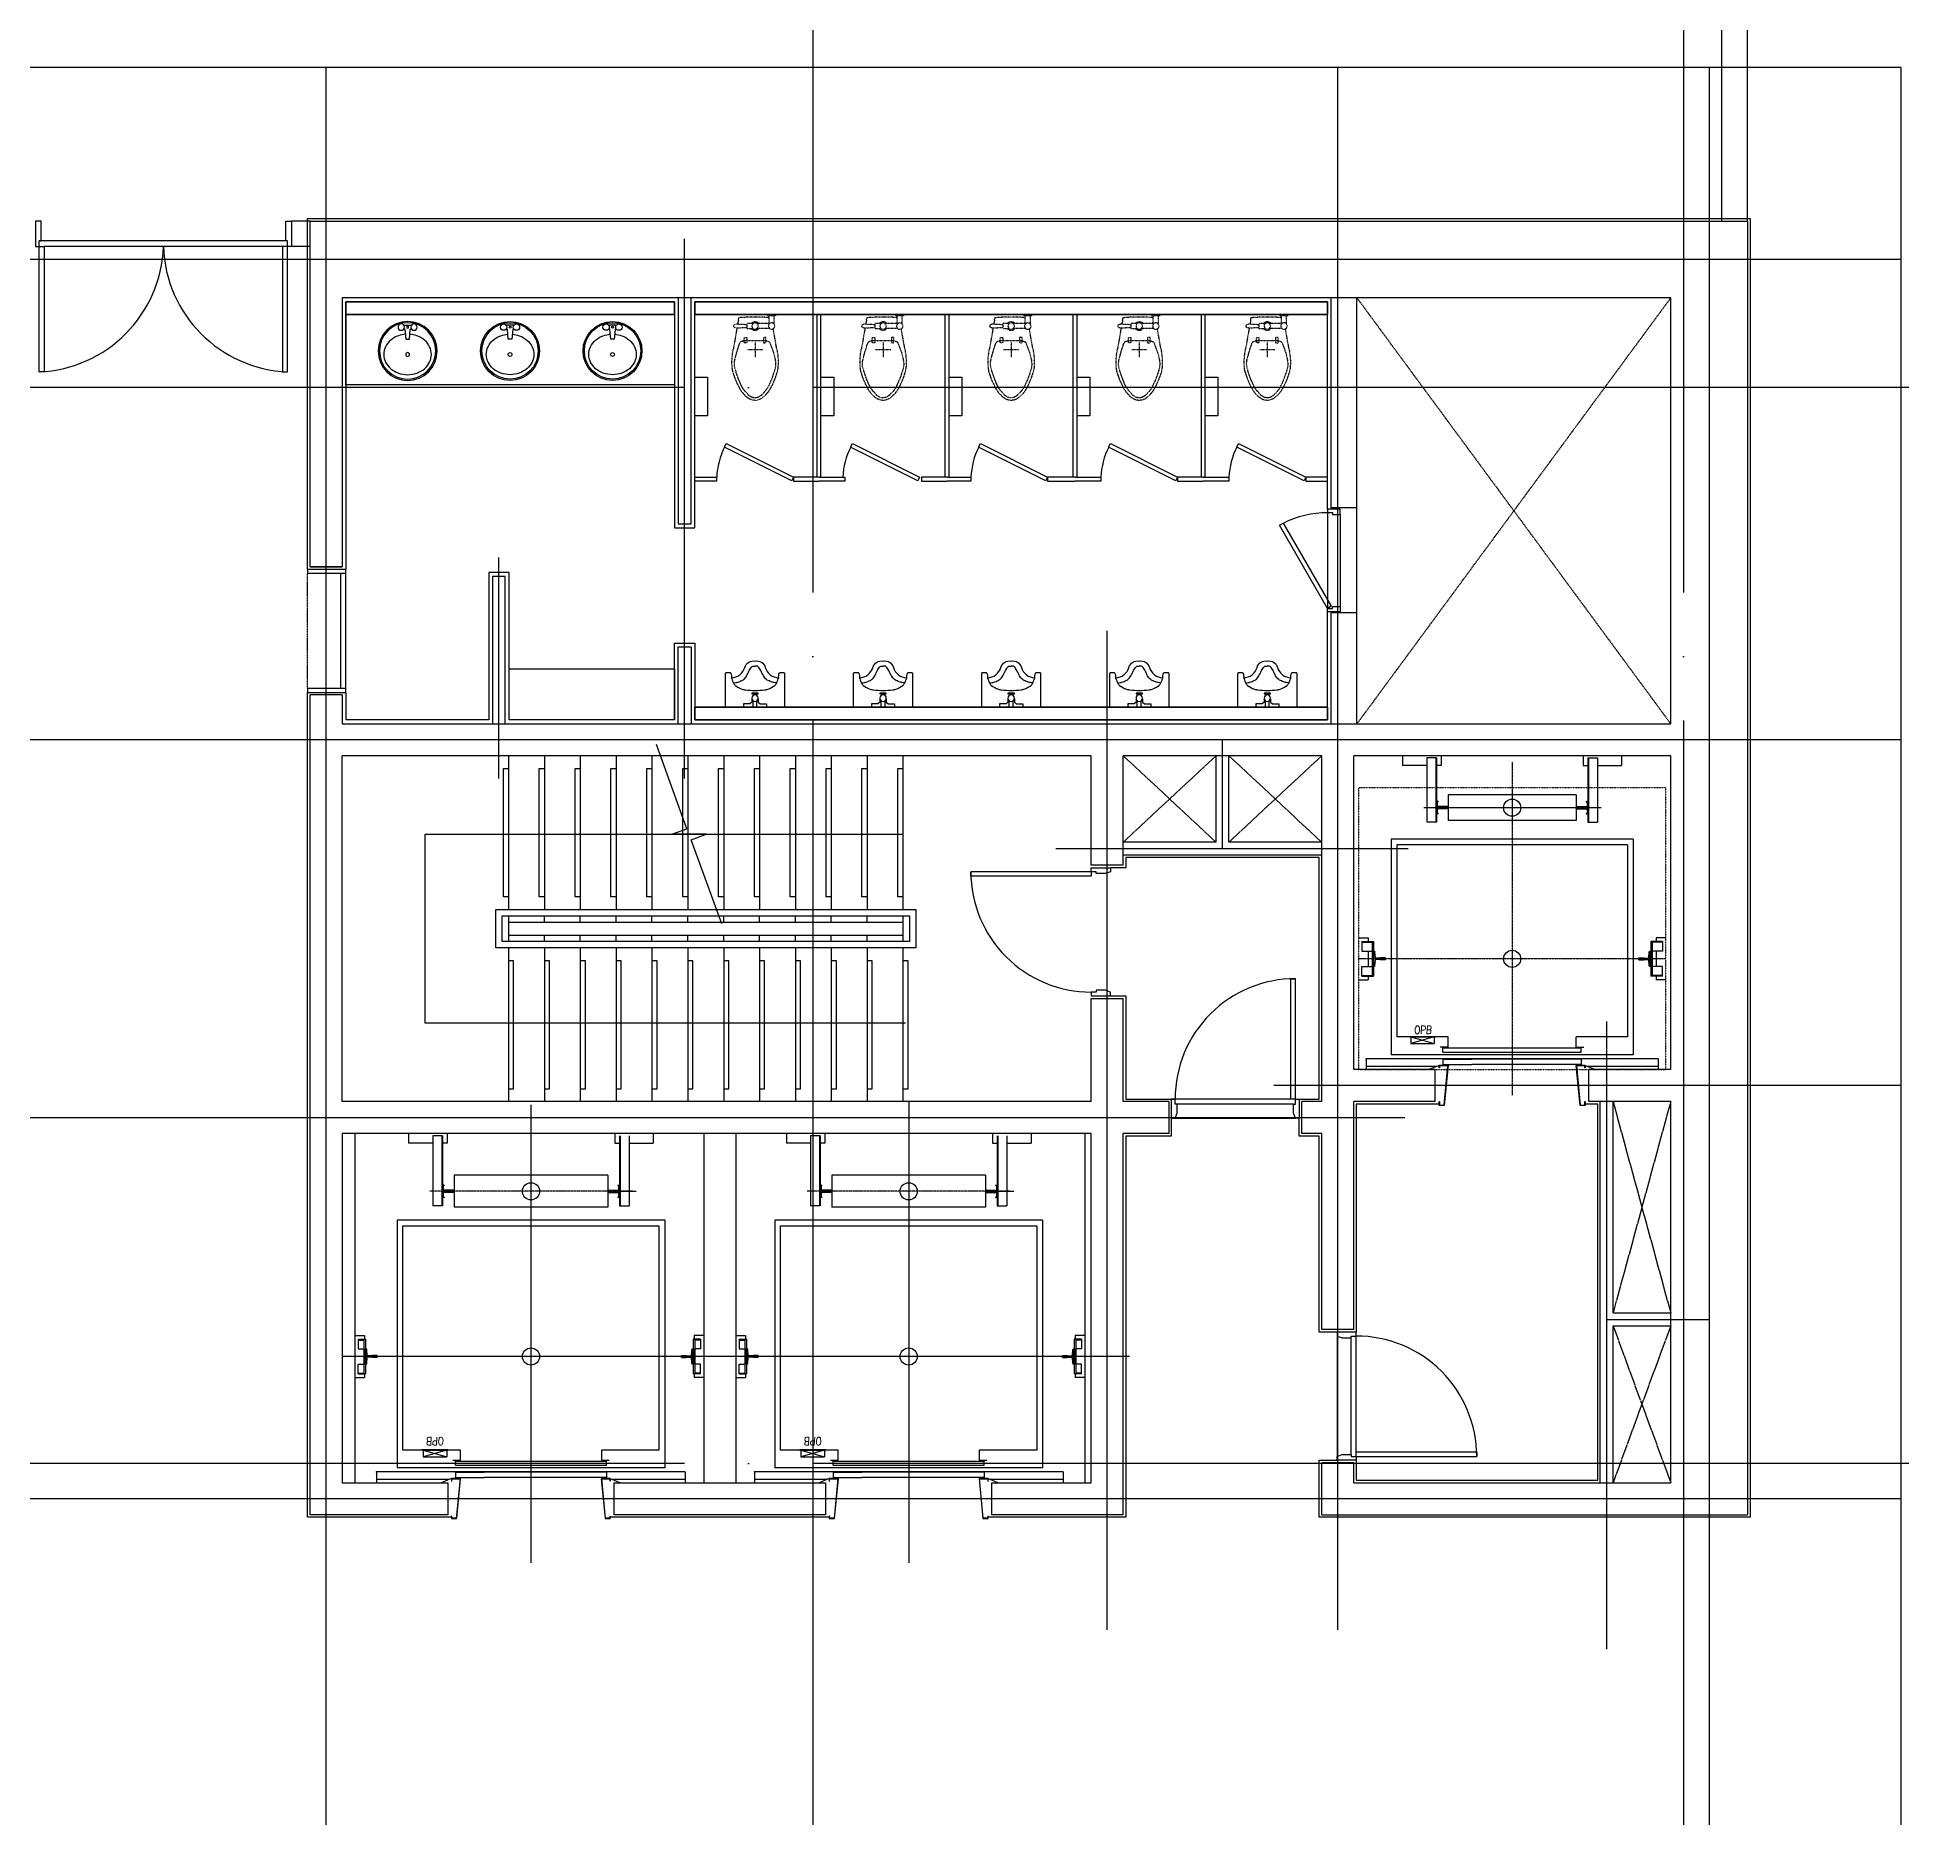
# Model space of a CAD drawing. Header units: millimetres. Extents: x 0 to 252000, y 0 to 178200.
# Drawn here: x 188130 to 202689, y 87837 to 101738 of the extents above; entities that cross this region are included whole.
import ezdxf
from ezdxf.enums import TextEntityAlignment as Align

# ---------------------------------------------------------------- set-up
doc = ezdxf.new("R2010")
doc.units = ezdxf.units.MM
for name, pattern in [('CEN', [62, 60, -1, 0, -1]), ('CENTER', [2, 1.25, -0.25, 0.25, -0.25]), ('HIDD', [0.5, 0.25, -0.25]), ('HIDDEN', [2, 1, -1]), ('HIDDENX2', [19.05, 12.7, -6.35])]:
    doc.linetypes.add(name, pattern=pattern)
doc.layers.get('Defpoints').update_dxf_attribs({"color": 181})
for name, color, linetype in [('01 CEN', 1, 'CEN'), ('02 WAL1', 2, 'Continuous'), ('04 STR', 4, 'Continuous'), ('06 DOOR', 6, 'Continuous'), ('06 FIN', 6, 'Continuous'), ('08 FURN', 8, 'HIDDEN'), ('08 TOIL', 8, 'Continuous'), ('1', 1, 'Continuous'), ('5FIN', 5, 'Continuous'), ('6FIN', 6, 'Continuous'), ('COL', 2, 'Continuous'), ('SYM', 7, 'Continuous'), ('TOIL', 4, 'Continuous'), ('WAL', 3, 'Continuous'), ('Wall-P', 4, 'Continuous'), ('WID', 4, 'Continuous'), ('WID-F', 4, 'Continuous'), ('지하1층$0$논슬립', 5, 'Continuous')]:
    doc.layers.add(name, color=color, linetype=linetype)
doc.styles.add('ROMANS', font='ROMANS.shx', dxfattribs={"width": 0.8, "oblique": 5, "bigfont": 'HBRDS.shx'})

# ---------------------------------------------------------------- blocks, each defined once
blk = doc.blocks.new('T-7K')
at = {"layer": '1'}
for p, q in [((0, -0.075), (0, 0.075)), ((0.405, 0.475), (4.09, 0.475)), ((0.41, 0.315), (4.09, 0.315)), ((3.9, 2.4), (4.09, 2.4)), ((3.9, 2.4), (3.9, 2.24)), ((3.9, 2.24), (4.09, 2.24)), ((4.24, 2.09), (4.24, 0.625)), ((4.4, 2.09), (4.4, 0.625)), ((0.405, -0.475), (4.09, -0.475)), ((0.41, -0.315), (4.09, -0.315)), ((3.9, -2.24), (4.09, -2.24)), ((3.9, -2.24), (3.9, -2.4)), ((3.9, -2.4), (4.09, -2.4)), ((4.24, -0.625), (4.24, -2.09)), ((4.4, -0.625), (4.4, -2.09))]:
    blk.add_line(p, q, dxfattribs=at)
for centre, radius, start, end in [((0.405, 0.07), 0.405, 90, 180), ((0.483, 0), 0.323, 103.125397, 256.874603), ((4.09, 2.09), 0.31, 0, 90), ((4.09, 2.09), 0.15, 0, 90), ((4.09, 0.625), 0.15, 270, 0), ((4.09, 0.625), 0.31, 270, 0), ((0.405, -0.07), 0.405, 180, 270), ((4.09, -0.625), 0.31, 0, 90), ((4.09, -0.625), 0.15, 0, 90), ((4.09, -2.09), 0.15, 270, 0), ((4.09, -2.09), 0.31, 270, 0)]:
    blk.add_arc(centre, radius, start, end, dxfattribs=at)
blk = doc.blocks.new('A$C1DB206F9')
at = {"layer": '08 FURN'}
for p, q in [((-75, 150), (-10, 150)), ((0, 165), (-10, 160)), ((-10, 160), (-10, 100)), ((-275, 60), (-275, -60)), ((-220, 65), (-220, 85)), ((-220, 85), (-180, 85)), ((-180, 65), (-220, 65)), ((-206, 89), (-206, -92)), ((-180, 85), (-180, 65)), ((-110, 115), (-110, 15)), ((-75, 110), (-10, 110)), ((-70, 115), (-70, 15)), ((-20, 75), (-20, 0)), ((-20, 0), (-20, -75)), ((-10, 100), (0, 95)), ((-215, 0), (-335, 0)), ((-180, -65), (-220, -65)), ((-220, -65), (-220, -85)), ((-220, -85), (-180, -85)), ((-180, -85), (-180, -65)), ((-110, -65), (-110, -15)), ((-70, -65), (-110, -65)), ((-45, -130), (-76, -136)), ((-70, -15), (-70, -65))]:
    blk.add_line(p, q, dxfattribs=at)
for points in [[(-670, 0, -0.041311), (-669, 14, -0.037226), (-665, 30, -0.068612), (-655, 50, -0.04843), (-635, 75, -0.036447), (-605, 101, -0.040875), (-575, 120, -0.015468), (-526, 144, -0.019426), (-485, 160, -0.004694), (-467, 166, -0.006976), (-455, 170, -0.035314), (-426, 177, -0.029565), (-390, 180, -0.0294), (-338, 179, -0.022182), (-270, 170), (-112, 142)], [(-104, -141), (-270, -170, -0.022182), (-338, -179, -0.0294), (-390, -180, -0.029565), (-426, -177, -0.035314), (-455, -170, -0.006976), (-467, -166, -0.004694), (-485, -160, -0.019426), (-526, -144, -0.015468), (-575, -120, -0.040875), (-605, -101, -0.036447), (-635, -75, -0.04843), (-655, -50, -0.068612), (-665, -30, -0.037226), (-669, -14, -0.041311), (-670, 0, -0.041311)], [(-80, -65), (-75, -150, -1.060552), (-105, -150), (-100, -65)]]:
    blk.add_lwpolyline(points, format="xyb", dxfattribs=at)
for centre in [(-90, 130), (-90, 0)]:
    blk.add_circle(centre, 25, dxfattribs=at)
for centre, radius, start, end in [((-233, -520), 702, 105.9454, 109.683), ((-369, -45), 208, 99.2401, 105.9454), ((-390, 80), 80.8, 85.6013, 99.2401), ((-408, -160), 322, 78.3435, 85.6013), ((-461, -417), 584, 74.0546, 78.3435), ((-565, 1), 84.7, 170.5377, 180.8221), ((-560, 2), 90.5, 180.8221, 194.0362), ((-614, 10), 35.4, 156.0554, 170.5377), ((-577, -7), 75.8, 143.1301, 156.0554), ((-495, -68), 178, 134.2742, 143.1301), ((-308, -261), 447, 130.6013, 134.2742), ((-514, -20), 129, 124.0312, 130.6013), ((-414, -167), 308, 118.6105, 124.0312), ((-397, -200), 344, 113.4742, 118.6105), ((-307, -407), 570, 111.0375, 113.4742), ((163, -1628), 1879, 109.683, 111.0375), ((-2934, -6966), 7583, 69.0739, 69.6818), ((-236, 89), 30, 0, 69.0739), ((-90, 0), 35, 124.8499, 235.1501), ((-90, 0), 35, 304.8499, 55.1501), ((-483, 75), 463, 0, 4.3383), ((-610, -11), 38.8, 194.0362, 212.575), ((-535, 37), 127, 212.575, 219.8056), ((-493, 72), 183, 219.8056, 225.9418), ((-297, 274), 463, 225.9418, 229.3987), ((-497, 41), 156, 229.3987, 235.1773), ((-445, 115), 247, 235.1773, 241.3895), ((-387, 221), 368, 241.3895, 246.5258), ((-307, 407), 570, 246.5258, 248.9625), ((163, 1628), 1879, 248.9625, 250.317), ((-233, 520), 702, 250.317, 254.0546), ((-1061, 2427), 2681, 286.2533, 288.143), ((-236, -92), 30, 288.143, 0), ((-90, 117), 251, 280.3597, 284.0362), ((-34, -107), 20, 284.0362, 297.0737), ((-27, -121), 5.01, 297.0737, 354.2894), ((-483, -75), 463, 354.2894, 0), ((-369, 45), 208, 254.0546, 260.7599), ((-387, -65), 96.1, 260.7599, 274.3987), ((-397, 67), 229, 274.3987, 283.5834), ((-534, 635), 813, 283.5834, 285.9454)]:
    blk.add_arc(centre, radius, start, end, dxfattribs=at)
blk = doc.blocks.new('urinal')
at = {"layer": 'TOIL', "color": 8}
for p, q in [((-40, 25), (-90, 25)), ((-90, 25), (-90, 0)), ((-25, 40), (-40, 25)), ((-25, 105), (-25, 110)), ((-25, 110), (25, 110)), ((25, 105), (-25, 105)), ((-25, 65), (-25, 40)), ((-15, 0), (-15, 50)), ((-10, 95), (-10, 105)), ((10, 95), (10, 105)), ((15, 0), (15, 50)), ((25, 110), (25, 105)), ((25, 65), (25, 40)), ((25, 40), (40, 25)), ((40, 25), (90, 25)), ((90, 25), (90, 0))]:
    blk.add_line(p, q, dxfattribs=at)
blk.add_lwpolyline([(0, 0), (110, 0), (230, 0), (230, 135), (230, 265, 0.198912), (225, 270), (215, 270), (195, 270, 0.198912), (190, 265, 0.157252), (185, 230, -0.337547), (80, 310, 0.389909), (0, 360, 0.389909), (-80, 310, -0.337547), (-185, 230, 0.157252), (-190, 265, 0.198912), (-195, 270), (-215, 270), (-225, 270, 0.198912), (-230, 265), (-230, 135), (-230, 0), (-110, 0)], format="xyb", close=True, dxfattribs=at)
for points in [[(-170, 190, 0.028843), (-149, 192, 0.042834), (-135, 195, 0.02628), (-102, 208, 0.069019), (-90, 215, 0.04558), (-76, 229, 0.043799), (-65, 245, 0.025173), (-56, 263, -0.020072), (-45, 285, -0.022189), (-35, 302, -0.027483), (-25, 315, -0.170498), (-18, 319, -0.080612), (0, 320)], [(170, 190, -0.028843), (149, 192, -0.042834), (135, 195, -0.02628), (102, 208, -0.069019), (90, 215, -0.04558), (76, 229, -0.043799), (65, 245, -0.025173), (56, 263, 0.020072), (45, 285, 0.022189), (35, 302, 0.027483), (25, 315, 0.170498), (18, 319, 0.080612), (0, 320)], [(185, 230, -0.019564), (170, 190, -0.037775), (155, 170, -0.078156), (100, 140, -0.008472), (75, 135, -0.029725), (0, 130, -0.029725), (-75, 135, -0.008472), (-100, 140, -0.078156), (-155, 170, -0.037775), (-170, 190, -0.019564), (-185, 230, 0.157252)]]:
    blk.add_lwpolyline(points, format="xyb", dxfattribs=at)
blk.add_circle((0, 70), 25, dxfattribs=at)
blk = doc.blocks.new('17인105m-0115')
at = {"layer": '1', "color": 9}
for p, q in [((345, 2450), (345, 2375)), ((534, 2375), (345, 2375)), ((534, 2434), (534, 1932)), ((609, 2434), (534, 2434)), ((604, 2434), (604, 1932)), ((609, 2434), (609, 1932)), ((645, 2375), (609, 2375)), ((645, 2450), (645, 2375)), ((1755, 2450), (1755, 2375)), ((1755, 2375), (1791, 2375)), ((1791, 2434), (1791, 1932)), ((1791, 2434), (1866, 2434)), ((1796, 2434), (1796, 1932)), ((1866, 2434), (1866, 1932)), ((1866, 2375), (2055, 2375)), ((2055, 2450), (2055, 2375)), ((1896, 2045), (510, 2045)), ((1700, 2145), (700, 2145)), ((700, 2145), (700, 1945)), ((1200, 2162), (1200, 1928)), ((1700, 2145), (1700, 1945)), ((609, 1932), (534, 1932)), ((1700, 1945), (700, 1945)), ((1791, 1932), (1866, 1932)), ((255, 1800), (255, 115)), ((2145, 1800), (255, 1800)), ((300, 1755), (300, 255)), ((2100, 1755), (300, 1755)), ((2100, 1755), (2100, 255)), ((2145, 1800), (2145, 115)), ((0, 1030), (75, 1030)), ((75, 1030), (75, 1000)), ((2400, 1030), (2325, 1030)), ((2325, 1030), (2325, 1000)), ((25, 1000), (25, 925)), ((25, 1000), (118, 1000)), ((25, 994), (106, 994)), ((25, 925), (106, 925)), ((75, 925), (75, 805)), ((106, 1000), (106, 730)), ((118, 1000), (118, 730)), ((121, 808), (121, 922)), ((127, 922), (121, 922)), ((132, 873), (129, 920)), ((2268, 873), (2271, 920)), ((2273, 922), (2279, 922)), ((2279, 808), (2279, 922)), ((2282, 1000), (2282, 730)), ((2375, 1000), (2282, 1000)), ((2294, 1000), (2294, 730)), ((2375, 994), (2294, 994)), ((2375, 925), (2294, 925)), ((2325, 925), (2325, 805)), ((2375, 1000), (2375, 925)), ((25, 730), (25, 805)), ((25, 805), (106, 805)), ((25, 736), (106, 736)), ((25, 730), (118, 730)), ((75, 730), (75, 700)), ((127, 808), (121, 808)), ((129, 810), (132, 857)), ((132, 873), (135, 870)), ((132, 857), (135, 860)), ((169, 870), (135, 870)), ((169, 860), (135, 860)), ((172, 873), (169, 870)), ((172, 857), (169, 860)), ((209, 873), (172, 873)), ((209, 857), (172, 857)), ((210, 872), (209, 873)), ((210, 858), (209, 857)), ((210, 858), (210, 872)), ((2190, 872), (2191, 873)), ((2190, 858), (2190, 872)), ((2190, 858), (2191, 857)), ((2191, 873), (2228, 873)), ((2191, 857), (2228, 857)), ((2228, 873), (2231, 870)), ((2228, 857), (2231, 860)), ((2231, 870), (2265, 870)), ((2231, 860), (2265, 860)), ((2268, 873), (2265, 870)), ((2268, 857), (2265, 860)), ((2271, 810), (2268, 857)), ((2273, 808), (2279, 808)), ((2375, 730), (2282, 730)), ((2375, 805), (2294, 805)), ((2375, 736), (2294, 736)), ((2325, 730), (2325, 700)), ((2375, 730), (2375, 805)), ((0, 700), (75, 700)), ((2400, 700), (2325, 700)), ((700, 255), (300, 255)), ((400, 259), (400, 255)), ((400, 259), (600, 259)), ((400, 255), (600, 255)), ((408, 255), (408, 203)), ((592, 255), (408, 203)), ((408, 255), (592, 203)), ((408, 203), (592, 203)), ((592, 255), (592, 203)), ((600, 259), (600, 255)), ((700, 175), (639, 175)), ((660, 169), (1200, 169)), ((660, 137), (660, 169)), ((700, 175), (700, 255)), ((1200, 169), (1740, 169)), ((1200, 169), (1200, 137)), ((1200, 169), (1200, 137)), ((2100, 255), (1700, 255)), ((1700, 175), (1700, 255)), ((1700, 175), (1761, 175)), ((1740, 137), (1740, 169)), ((2340, 85), (60, 85)), ((60, 85), (60, 0)), ((611, 25), (60, 25)), ((2145, 115), (255, 115)), ((630, 33), (550, 0)), ((660, 137), (1200, 137)), ((1200, 137), (1740, 137)), ((1770, 33), (1850, 0)), ((2340, 25), (1789, 25)), ((2340, 85), (2340, 0))]:
    blk.add_line(p, q, dxfattribs=at)
at = {"layer": '1', "color": 1, "linetype": 'CENTER'}
for p, q in [((1200, 2400), (1200, -200)), ((2400, 865), (0, 865))]:
    blk.add_line(p, q, dxfattribs=at)
at = {"layer": '1', "color": 4}
for p, q in [((660, 81), (884, 81)), ((660, 81), (660, 41)), ((660, 41), (884, 41)), ((1200, 81), (884, 81)), ((1200, 41), (884, 41)), ((1740, 81), (1200, 81)), ((1200, 81), (1200, 41)), ((1200, 81), (1200, 41)), ((1740, 41), (1200, 41)), ((1740, 81), (1740, 41))]:
    blk.add_line(p, q, dxfattribs=at)
at = {"layer": '1', "color": 6, "linetype": 'Continuous'}
for points in [[(632, 31), (632, 13), (630, 13), (630, 33), (700, 33), (670, -280), (630, -280), (630, -250), (632, -250), (632, -278), (668, -278), (698, 31)], [(1770, 33), (1770, 13), (1768, 13), (1768, 31), (1702, 31), (1732, -278), (1768, -278), (1768, -250), (1770, -250), (1770, -280), (1730, -280), (1700, 33)]]:
    blk.add_lwpolyline(points, close=True, dxfattribs=at)
at = {"layer": '1', "color": 9}
blk.add_circle((1200, 2045), 67, dxfattribs=at)
at = {"layer": '1', "color": 1}
blk.add_circle((1200, 865), 67, dxfattribs=at)
at = {"layer": '1', "color": 9}
for centre, start, end in [((127, 920), 3.4093, 90), ((2273, 920), 90, 176.5907), ((127, 810), 270, 356.5907), ((2273, 810), 183.4093, 270)]:
    blk.add_arc(centre, 2.5, start, end, dxfattribs=at)
at = {"layer": '1', "color": 9, "linetype": 'ByBlock'}
blk.add_point((60, 85), dxfattribs=at)
at = {"layer": 'Defpoints', "linetype": 'HIDD'}
blk.add_lwpolyline([(0, 0), (2400, 0), (2400, 2200), (0, 2200)], close=True, dxfattribs=at)
at = {"layer": '1', "color": 9, "yscale": 20, "zscale": 20}
for p, xscale in [((700, 2045), -20), ((1700, 2045), 20)]:
    blk.add_blockref('T-7K', p, dxfattribs=dict(at, xscale=xscale))
at = {"layer": '1', "color": 9, "style": 'ROMANS', "oblique": 3, "width": 0.8}
blk.add_text('OPB', height=62.5, dxfattribs=at).set_placement((503, 310), align=Align.MIDDLE)
blk = doc.blocks.new('A$C774F2762')
at = {"layer": 'WID', "color": 6}
for p, q in [((0, 760), (0, 800)), ((0, 800), (100, 800)), ((60, 760), (0, 760)), ((0, 760), (0, 760)), ((100, 775), (60, 775)), ((60, 775), (60, 760)), ((100, 800), (100, 775)), ((60, 40), (0, 40)), ((0, 40), (0, 40)), ((0, 40), (0, 0)), ((60, 25), (60, 40)), ((100, 25), (60, 25)), ((100, 0), (100, 25)), ((0, 0), (100, 0))]:
    blk.add_line(p, q, dxfattribs=at)
at = {"layer": 'WID', "color": 8}
for p, q in [((0, 760), (0, 40)), ((100, 775), (100, 25))]:
    blk.add_line(p, q, dxfattribs=at)
at = {"layer": 'WID', "color": 4}
blk.add_line((100, 25), (475, 675), dxfattribs=at)
blk.add_lwpolyline([(475, 675), (445, 692), (70, 42), (100, 25)], dxfattribs=at)
blk.add_arc((98, 11), 764, 63.0565, 89.8717, dxfattribs=at)
blk = doc.blocks.new('d-1.0')
at = {"layer": 'WID'}
blk.add_lwpolyline([(0, 30), (-940, 30, -0.414214), (0, 970, -0.414214)], format="xyb", dxfattribs=at)
for points in [[(150, 1000), (150, 970), (110, 955), (110, 955), (40, 955), (40, 970), (0, 970), (0, 1000)], [(150, 0), (150, 30), (110, 45), (110, 45), (40, 45), (40, 30), (0, 30), (0, 0)]]:
    blk.add_lwpolyline(points, close=True, dxfattribs=at)
blk.add_lwpolyline([(0, 30), (0, 65), (-940, 65), (-940, 30)], dxfattribs=at)
blk = doc.blocks.new('d-1.0a')
at = {"layer": 'WID', "color": 8}
for p, q in [((0, 65), (0, 970)), ((40, 45), (40, 955)), ((150, 970), (150, 30))]:
    blk.add_line(p, q, dxfattribs=at)
at = {"layer": 'WID'}
blk.add_lwpolyline([(0, 30), (-940, 30, -0.414214), (0, 970, -0.414214)], format="xyb", dxfattribs=at)
for points in [[(150, 1000), (150, 970), (110, 955), (110, 955), (40, 955), (40, 970), (0, 970), (0, 1000)], [(150, 0), (150, 30), (110, 45), (110, 45), (40, 45), (40, 30), (0, 30), (0, 0)]]:
    blk.add_lwpolyline(points, close=True, dxfattribs=at)
blk.add_lwpolyline([(0, 30), (0, 65), (-940, 65), (-940, 30)], dxfattribs=at)
blk = doc.blocks.new('A$C39780DE5')
at = {"layer": '08 TOIL'}
for p, q in [((134, 29), (134, -29)), ((162, 29), (162, 26)), ((167, 21), (243, 14)), ((243, 14), (243, -14)), ((162, -26), (162, -29)), ((243, -14), (167, -21))]:
    blk.add_line(p, q, dxfattribs=at)
blk.add_lwpolyline([(204, 18, -0.064435), (216, 72, -0.091719), (250, 132, -0.103599), (302, 172, -0.113912), (362, 186, -0.113912), (421, 172, -0.103599), (473, 132, -0.091719), (507, 72, -0.084785), (520, 0, -0.084785), (507, -72, -0.091719), (473, -132, -0.103599), (421, -172, -0.113912), (362, -186, -0.113912), (302, -172, -0.103599), (250, -132, -0.091719), (216, -72, -0.064435), (204, -18, -0.084785)], format="xyb", dxfattribs=at)
for centre, radius in [((334, 0), 230), ((334, 0), 220), ((148, 50), 25), ((148, 0), 8), ((362, 0), 15), ((148, -50), 25)]:
    blk.add_circle(centre, radius, dxfattribs=at)
for centre, start, end in [((167, 26), 180, 264.6091), ((167, -26), 95.3909, 180)]:
    blk.add_arc(centre, 5, start, end, dxfattribs=at)
blk = doc.blocks.new('A$C0BBA45C5')
at = {"layer": '01 CEN'}
for p, q in [((14900, 0), (14900, 21000)), ((22800, 8800), (22800, 21000)), ((25700, 21000), (25700, 0)), ((17700, 15447), (17700, 19661)), ((27200, 19500), (0, 19500)), ((16250, 15447), (16250, 17172)), ((21000, 8800), (21000, 16600)), ((27200, 15750), (0, 15750)), ((21900, 14900), (21900, 15750)), ((20600, 14900), (23350, 14900)), ((24900, 13550), (24900, 8650)), ((27200, 13050), (22300, 13050)), ((3995, 12800), (23325, 12800)), ((24900, 11225), (25700, 11225)), ((27200, 9825), (0, 9825))]:
    blk.add_line(p, q, dxfattribs=at)
at = {"layer": '01 CEN', "linetype": 'HIDD', "ltscale": 2}
for p, q in [((22950, 19200), (25400, 15875)), ((25400, 19200), (22950, 15875))]:
    blk.add_line(p, q, dxfattribs=at)
at = {"layer": '01 CEN', "ltscale": 2}
for p, q in [((21850, 15625), (21125, 14950)), ((21125, 15625), (21850, 14950)), ((22675, 15625), (21950, 14950)), ((21950, 15625), (22675, 14950)), ((25400, 12925), (24950, 11275)), ((24950, 12925), (25400, 11275)), ((25400, 11175), (24950, 9950)), ((24950, 11175), (25400, 9950))]:
    blk.add_line(p, q, dxfattribs=at)
at = {"layer": '02 WAL1'}
for p, q in [((25400, 19200), (15025, 19200)), ((15025, 19200), (15025, 17100)), ((25400, 15875), (25400, 19200)), ((15025, 18100), (15025, 17100)), ((15025, 17100), (14775, 17100)), ((14775, 17100), (15025, 17100)), ((15025, 16100), (14775, 16100)), ((15025, 16100), (15025, 15875)), ((15025, 15875), (25400, 15875)), ((20875, 15625), (15025, 15625)), ((15025, 12925), (15025, 15625)), ((20875, 14770), (20875, 15625)), ((22675, 15625), (21125, 15625)), ((22675, 15625), (21125, 15625)), ((21125, 14770), (21125, 15625)), ((22675, 12925), (22675, 15625)), ((22925, 13175), (22925, 15625)), ((25400, 15625), (22925, 15625)), ((25400, 13175), (25400, 15625)), ((21125, 14770), (20875, 14770)), ((21125, 14770), (20875, 14770)), ((20875, 12925), (20875, 13730)), ((21125, 12925), (21125, 13730)), ((23562, 13175), (22925, 13175)), ((23562, 12925), (23562, 13175)), ((25400, 13175), (24762, 13175)), ((24762, 12925), (24762, 13175)), ((20875, 12925), (15025, 12925)), ((21480, 12925), (21125, 12925)), ((22675, 12925), (22520, 12925)), ((22520, 12675), (22520, 12925)), ((23562, 12925), (22925, 12925)), ((22925, 11145), (22925, 12925)), ((25400, 12925), (24762, 12925)), ((25400, 9950), (25400, 12925)), ((21480, 12675), (21125, 12675)), ((21125, 9700), (21125, 12675)), ((22675, 12675), (22520, 12675)), ((22675, 11145), (22675, 12675)), ((22675, 9700), (22675, 10105)), ((22925, 9950), (22925, 10105)), ((22925, 9950), (25400, 9950)), ((22675, 9700), (26000, 9700))]:
    blk.add_line(p, q, dxfattribs=at)
for points in [[(14775, 17100), (14775, 19800), (26000, 19800), (26000, 9700)], [(14775, 17100), (14775, 18100)], [(14775, 9700), (14775, 16100)], [(21125, 9700), (20100, 9700), (20100, 9950), (20875, 9950), (20875, 12675), (15025, 12675), (15025, 9950), (15850, 9950), (15850, 9700), (14775, 9700)]]:
    blk.add_lwpolyline(points, dxfattribs=at)
blk.add_lwpolyline([(18800, 9700), (17150, 9700), (17150, 9950), (18800, 9950)], close=True, dxfattribs=at)
at = {"layer": '5FIN', "color": 8}
for p, q in [((15055, 19170), (15055, 17080)), ((17620, 19170), (15055, 19170)), ((17780, 19170), (22720, 19170)), ((22720, 17550), (22720, 19170)), ((22720, 15905), (22720, 16750)), ((15055, 16120), (15055, 15905)), ((17620, 15905), (16330, 15905)), ((17780, 15905), (22720, 15905))]:
    blk.add_line(p, q, dxfattribs=at)
for points in [[(14755, 17080), (14755, 19820), (26020, 19820), (26020, 9680), (22655, 9680), (22655, 10125), (22795, 10125)], [(17620, 19170), (17620, 17405), (17780, 17405), (17780, 19170)], [(16330, 15905), (16330, 17055), (16170, 17055), (16170, 15905), (15055, 15905)], [(17620, 15905), (17620, 16505), (17780, 16505), (17780, 15905)], [(15880, 9680), (14755, 9680), (14755, 16120)], [(22500, 12945), (22655, 12945), (22655, 14830), (21145, 14830), (21145, 14750), (21025, 14750)], [(21025, 13750), (21145, 13750), (21145, 12945), (21530, 12945)], [(22945, 10125), (22945, 9970), (24830, 9970), (24830, 12905), (24732, 12905)], [(23592, 12905), (22945, 12905), (22945, 11125)], [(21500, 12795), (21500, 12655), (21145, 12655), (21145, 9680), (20070, 9680)], [(22795, 11125), (22655, 11125), (22655, 12655), (22500, 12655), (22500, 12795)], [(18830, 9680), (17120, 9680)]]:
    blk.add_lwpolyline(points, dxfattribs=at)
for points in [[(17620, 19070), (15055, 19070), (15055, 19170), (17620, 19170)], [(17780, 19070), (22720, 19070), (22720, 19170), (17780, 19170)], [(22720, 16005), (17780, 16005), (17780, 15905), (22720, 15905)]]:
    blk.add_lwpolyline(points, close=True, dxfattribs=at)
at = {"layer": '6FIN'}
for points in [[(15055, 19070), (17620, 19070), (17620, 19170), (15055, 19170)], [(22720, 19070), (17780, 19070), (17780, 19170), (22720, 19170)], [(17780, 16005), (22720, 16005), (22720, 15905), (17780, 15905)]]:
    blk.add_lwpolyline(points, close=True, dxfattribs=at)
at = {"layer": 'COL'}
for p, q in [((20875, 13730), (21125, 13730)), ((21480, 12925), (21480, 12675)), ((22925, 11145), (22675, 11145)), ((22925, 10105), (22675, 10105))]:
    blk.add_line(p, q, dxfattribs=at)
at = {"layer": 'Defpoints', "color": 11}
blk.add_lwpolyline([(0, 0), (27200, 0), (27200, 21000), (0, 21000)], close=True, dxfattribs=at)
at = {"layer": 'SYM', "color": 1}
for p, q in [((16500, 12900), (16500, 9323)), ((19450, 12925), (19450, 9323)), ((21175, 10935), (15025, 10935))]:
    blk.add_line(p, q, dxfattribs=at)
at = {"layer": 'SYM', "color": 9}
for p, q in [((15125, 12675), (15125, 9950)), ((17850, 12675), (17850, 9950)), ((18100, 12675), (18100, 9950)), ((18100, 12675), (18100, 9950)), ((20825, 12675), (20825, 9950)), ((17705, 10035), (15295, 10035)), ((15295, 10035), (15295, 9950)), ((15861, 9975), (15295, 9975)), ((15880, 9983), (15800, 9950)), ((17120, 9983), (17200, 9950)), ((17705, 9975), (17139, 9975)), ((17705, 10035), (17705, 9950)), ((20655, 10035), (18245, 10035)), ((18245, 10035), (18245, 9950)), ((18811, 9975), (18245, 9975)), ((18830, 9983), (18750, 9950)), ((20070, 9983), (20150, 9950)), ((20655, 9975), (20089, 9975)), ((20655, 10035), (20655, 9950))]:
    blk.add_line(p, q, dxfattribs=at)
at = {"layer": 'SYM', "color": 8}
for p, q in [((15545, 12675), (15545, 12600)), ((15845, 12675), (15845, 12600)), ((17155, 12675), (17155, 12600)), ((17455, 12675), (17455, 12600)), ((18495, 12675), (18495, 12600)), ((18795, 12675), (18795, 12600)), ((20105, 12675), (20105, 12600)), ((20405, 12675), (20405, 12600)), ((15734, 12600), (15545, 12600)), ((15809, 12659), (15734, 12659)), ((15734, 12659), (15734, 12112)), ((15804, 12659), (15804, 12112)), ((15809, 12659), (15809, 12112)), ((15845, 12600), (15809, 12600)), ((17155, 12600), (17191, 12600)), ((17191, 12659), (17191, 12112)), ((17196, 12659), (17196, 12112)), ((17266, 12659), (17266, 12112)), ((17266, 12600), (17455, 12600)), ((18684, 12600), (18495, 12600)), ((18759, 12659), (18684, 12659)), ((18684, 12659), (18684, 12112)), ((18754, 12659), (18754, 12112)), ((18759, 12659), (18759, 12112)), ((18795, 12600), (18759, 12600)), ((20105, 12600), (20141, 12600)), ((20141, 12659), (20141, 12112)), ((20146, 12659), (20146, 12112)), ((20216, 12659), (20216, 12112)), ((20216, 12600), (20405, 12600)), ((15900, 12350), (15900, 12100)), ((17100, 12350), (15900, 12350)), ((17100, 12350), (17100, 12100)), ((18850, 12350), (18850, 12100)), ((20050, 12350), (18850, 12350)), ((20050, 12350), (20050, 12100)), ((15809, 12112), (15734, 12112)), ((17100, 12100), (15900, 12100)), ((17191, 12112), (17266, 12112)), ((18759, 12112), (18684, 12112)), ((20050, 12100), (18850, 12100)), ((20141, 12112), (20216, 12112)), ((17545, 12000), (15455, 12000)), ((15455, 12000), (15455, 10065)), ((17545, 12000), (17545, 10065)), ((20495, 12000), (18405, 12000)), ((18405, 12000), (18405, 10065)), ((20495, 12000), (20495, 10065)), ((15125, 11100), (15200, 11100)), ((15150, 11070), (15208, 11070)), ((15150, 11070), (15150, 10995)), ((15196, 11070), (15196, 10800)), ((15200, 11100), (15200, 11070)), ((15208, 11070), (15208, 10800)), ((17767, 11070), (17767, 10800)), ((17825, 11070), (17767, 11070)), ((17775, 11100), (17775, 11070)), ((17850, 11100), (17775, 11100)), ((17779, 11070), (17779, 10800)), ((17825, 11070), (17825, 10995)), ((18100, 11100), (18175, 11100)), ((18125, 11070), (18183, 11070)), ((18125, 11070), (18125, 10995)), ((18171, 11070), (18171, 10800)), ((18175, 11100), (18175, 11070)), ((18183, 11070), (18183, 10800)), ((20742, 11070), (20742, 10800)), ((20800, 11070), (20742, 11070)), ((20750, 11100), (20750, 11070)), ((20825, 11100), (20750, 11100)), ((20754, 11070), (20754, 10800)), ((20800, 11070), (20800, 10995)), ((15150, 11064), (15196, 11064)), ((15150, 10995), (15196, 10995)), ((15200, 10995), (15200, 10875)), ((15217, 10992), (15211, 10992)), ((15211, 10878), (15211, 10992)), ((15222, 10943), (15219, 10990)), ((15219, 10880), (15222, 10927)), ((15222, 10943), (15225, 10940)), ((15222, 10927), (15225, 10930)), ((15259, 10940), (15225, 10940)), ((15259, 10930), (15225, 10930)), ((15262, 10943), (15259, 10940)), ((15262, 10927), (15259, 10930)), ((15299, 10943), (15262, 10943)), ((15299, 10927), (15262, 10927)), ((15300, 10942), (15299, 10943)), ((15300, 10928), (15299, 10927)), ((15300, 10928), (15300, 10942)), ((17675, 10942), (17676, 10943)), ((17675, 10928), (17675, 10942)), ((17675, 10928), (17676, 10927)), ((17676, 10943), (17713, 10943)), ((17676, 10927), (17713, 10927)), ((17713, 10943), (17716, 10940)), ((17713, 10927), (17716, 10930)), ((17716, 10940), (17750, 10940)), ((17716, 10930), (17750, 10930)), ((17753, 10943), (17750, 10940)), ((17753, 10927), (17750, 10930)), ((17753, 10943), (17756, 10990)), ((17756, 10880), (17753, 10927)), ((17758, 10992), (17764, 10992)), ((17764, 10878), (17764, 10992)), ((17775, 10995), (17775, 10875)), ((17825, 11064), (17779, 11064)), ((17825, 10995), (17779, 10995)), ((18125, 11064), (18171, 11064)), ((18125, 10995), (18171, 10995)), ((18175, 10995), (18175, 10875)), ((18192, 10992), (18186, 10992)), ((18186, 10878), (18186, 10992)), ((18197, 10943), (18194, 10990)), ((18194, 10880), (18197, 10927)), ((18197, 10943), (18200, 10940)), ((18197, 10927), (18200, 10930)), ((18234, 10940), (18200, 10940)), ((18234, 10930), (18200, 10930)), ((18237, 10943), (18234, 10940)), ((18237, 10927), (18234, 10930)), ((18274, 10943), (18237, 10943)), ((18274, 10927), (18237, 10927)), ((18275, 10942), (18274, 10943)), ((18275, 10928), (18274, 10927)), ((18275, 10928), (18275, 10942)), ((20650, 10942), (20651, 10943)), ((20650, 10928), (20650, 10942)), ((20650, 10928), (20651, 10927)), ((20651, 10943), (20688, 10943)), ((20651, 10927), (20688, 10927)), ((20688, 10943), (20691, 10940)), ((20688, 10927), (20691, 10930)), ((20691, 10940), (20725, 10940)), ((20691, 10930), (20725, 10930)), ((20728, 10943), (20725, 10940)), ((20728, 10927), (20725, 10930)), ((20728, 10943), (20731, 10990)), ((20731, 10880), (20728, 10927)), ((20733, 10992), (20739, 10992)), ((20739, 10878), (20739, 10992)), ((20750, 10995), (20750, 10875)), ((20800, 11064), (20754, 11064)), ((20800, 10995), (20754, 10995)), ((15150, 10875), (15196, 10875)), ((15150, 10800), (15150, 10875)), ((15150, 10806), (15196, 10806)), ((15150, 10800), (15208, 10800)), ((15200, 10800), (15200, 10770)), ((15217, 10878), (15211, 10878)), ((17758, 10878), (17764, 10878)), ((17825, 10800), (17767, 10800)), ((17775, 10800), (17775, 10770)), ((17825, 10875), (17779, 10875)), ((17825, 10806), (17779, 10806)), ((17825, 10800), (17825, 10875)), ((18125, 10875), (18171, 10875)), ((18125, 10800), (18125, 10875)), ((18125, 10806), (18171, 10806)), ((18125, 10800), (18183, 10800)), ((18175, 10800), (18175, 10770)), ((18192, 10878), (18186, 10878)), ((20733, 10878), (20739, 10878)), ((20800, 10800), (20742, 10800)), ((20750, 10800), (20750, 10770)), ((20800, 10875), (20754, 10875)), ((20800, 10806), (20754, 10806)), ((20800, 10800), (20800, 10875)), ((15125, 10770), (15200, 10770)), ((17850, 10770), (17775, 10770)), ((18100, 10770), (18175, 10770)), ((20825, 10770), (20750, 10770)), ((15650, 10209), (15850, 10209)), ((15650, 10209), (15650, 10205)), ((15650, 10205), (15850, 10205)), ((15658, 10205), (15842, 10153)), ((15842, 10205), (15658, 10153)), ((15658, 10205), (15658, 10153)), ((15842, 10205), (15842, 10153)), ((15850, 10209), (15850, 10205)), ((18600, 10209), (18800, 10209)), ((18600, 10209), (18600, 10205)), ((18600, 10205), (18800, 10205)), ((18608, 10205), (18792, 10153)), ((18792, 10205), (18608, 10153)), ((18608, 10205), (18608, 10153)), ((18792, 10205), (18792, 10153)), ((18800, 10209), (18800, 10205)), ((17545, 10065), (15455, 10065)), ((15658, 10153), (15842, 10153)), ((15910, 10119), (16500, 10119)), ((15910, 10087), (15910, 10119)), ((15910, 10087), (16500, 10087)), ((16500, 10119), (17090, 10119)), ((16500, 10119), (16500, 10087)), ((16500, 10119), (16500, 10087)), ((16500, 10087), (17090, 10087)), ((17090, 10087), (17090, 10119)), ((20495, 10065), (18405, 10065)), ((18608, 10153), (18792, 10153)), ((18860, 10119), (19450, 10119)), ((18860, 10087), (18860, 10119)), ((18860, 10087), (19450, 10087)), ((19450, 10119), (20040, 10119)), ((19450, 10119), (19450, 10087)), ((19450, 10119), (19450, 10087)), ((19450, 10087), (20040, 10087)), ((20040, 10087), (20040, 10119))]:
    blk.add_line(p, q, dxfattribs=at)
at = {"layer": 'SYM', "color": 8, "linetype": 'CENTER'}
for p, q in [((17293, 12225), (15707, 12225)), ((20243, 12225), (18657, 12225))]:
    blk.add_line(p, q, dxfattribs=at)
at = {"layer": 'SYM', "color": 8, "linetype": 'Continuous'}
for p, q in [((17145, 12225), (17321, 12225)), ((20095, 12225), (20271, 12225))]:
    blk.add_line(p, q, dxfattribs=at)
at = {"layer": 'SYM', "color": 4}
for p, q in [((15910, 10031), (16134, 10031)), ((15910, 10031), (15910, 9991)), ((15910, 9991), (16134, 9991)), ((16500, 10031), (16134, 10031)), ((16500, 9991), (16134, 9991)), ((17090, 10031), (16500, 10031)), ((16500, 10031), (16500, 9991)), ((16500, 10031), (16500, 9991)), ((17090, 9991), (16500, 9991)), ((17090, 10031), (17090, 9991)), ((18860, 10031), (19084, 10031)), ((18860, 10031), (18860, 9991)), ((18860, 9991), (19084, 9991)), ((19450, 10031), (19084, 10031)), ((19450, 9991), (19084, 9991)), ((20040, 10031), (19450, 10031)), ((19450, 10031), (19450, 9991)), ((19450, 10031), (19450, 9991)), ((20040, 9991), (19450, 9991)), ((20040, 10031), (20040, 9991))]:
    blk.add_line(p, q, dxfattribs=at)
at = {"layer": 'SYM', "color": 9}
for points in [[(15889, 10125), (15950, 10125), (15950, 10205), (15500, 10205), (15500, 11955), (17500, 11955), (17500, 10205), (17050, 10205), (17050, 10125), (17111, 10125)], [(18839, 10125), (18900, 10125), (18900, 10205), (18450, 10205), (18450, 11955), (20450, 11955), (20450, 10205), (20000, 10205), (20000, 10125), (20061, 10125)]]:
    blk.add_lwpolyline(points, dxfattribs=at)
at = {"layer": 'SYM', "color": 6, "linetype": 'Continuous'}
for points in [[(15948, 9981), (15918, 9672), (15882, 9672), (15882, 9688), (15880, 9688), (15880, 9670), (15920, 9670), (15950, 9983), (15880, 9983), (15880, 9963), (15882, 9963), (15882, 9981)], [(17118, 9981), (17118, 9963), (17120, 9963), (17120, 9983), (17050, 9983), (17080, 9670), (17120, 9670), (17120, 9688), (17118, 9688), (17118, 9672), (17082, 9672), (17052, 9981)], [(18898, 9981), (18868, 9672), (18832, 9672), (18832, 9688), (18830, 9688), (18830, 9670), (18870, 9670), (18900, 9983), (18830, 9983), (18830, 9963), (18832, 9963), (18832, 9981)], [(20068, 9981), (20068, 9963), (20070, 9963), (20070, 9983), (20000, 9983), (20030, 9670), (20070, 9670), (20070, 9688), (20068, 9688), (20068, 9672), (20032, 9672), (20002, 9981)]]:
    blk.add_lwpolyline(points, close=True, dxfattribs=at)
at = {"layer": 'SYM', "color": 8}
for centre in [(16500, 12225), (19450, 12225)]:
    blk.add_circle(centre, 67, dxfattribs=at)
at = {"layer": 'SYM', "color": 1}
for centre in [(16500, 10935), (19450, 10935)]:
    blk.add_circle(centre, 67, dxfattribs=at)
at = {"layer": 'SYM', "color": 8}
for centre, start, end in [((15217, 10990), 3.4093, 90), ((17758, 10990), 90, 176.5907), ((18192, 10990), 3.4093, 90), ((20733, 10990), 90, 176.5907), ((15217, 10881), 270, 356.5907), ((17758, 10881), 183.4093, 270), ((18192, 10881), 270, 356.5907), ((20733, 10881), 183.4093, 270)]:
    blk.add_arc(centre, 2.5, start, end, dxfattribs=at)
at = {"layer": 'SYM', "color": 9}
for p in [(15295, 10035), (18245, 10035)]:
    blk.add_point(p, dxfattribs=at)
at = {"layer": 'TOIL'}
for p, q in [((18735, 17800), (18735, 19070)), ((18765, 17800), (18765, 19070)), ((19735, 17800), (19735, 19070)), ((19765, 17800), (19765, 19070)), ((20735, 17800), (20735, 19070)), ((20765, 17800), (20765, 19070)), ((21735, 17800), (21735, 19070)), ((21765, 17800), (21765, 19070))]:
    blk.add_line(p, q, dxfattribs=at)
for points in [[(15055, 18520), (15055, 19070), (17620, 19070), (17620, 18520)], [(18537, 17773), (18011, 18035), (18025, 18062), (18550, 17800)], [(19522, 17773), (18996, 18035), (19010, 18062), (19535, 17800)], [(20522, 17773), (19996, 18035), (20010, 18062), (20535, 17800)], [(21537, 17773), (21011, 18035), (21025, 18062), (21550, 17800)], [(22537, 17773), (22011, 18035), (22025, 18062), (22550, 17800)], [(16330, 15905), (16330, 16305), (17620, 16305), (17620, 15905)]]:
    blk.add_lwpolyline(points, close=True, dxfattribs=at)
at = {"layer": 'TOIL', "color": 8}
for points in [[(17780, 18580), (17880, 18580), (17880, 18280), (17780, 18280)], [(17780, 18580), (17880, 18580), (17880, 18280), (17780, 18280)], [(18765, 18580), (18865, 18580), (18865, 18280), (18765, 18280)], [(19765, 18580), (19865, 18580), (19865, 18280), (19765, 18280)], [(20765, 18580), (20865, 18580), (20865, 18280), (20765, 18280)], [(21765, 18580), (21865, 18580), (21865, 18280), (21765, 18280)]]:
    blk.add_lwpolyline(points, dxfattribs=at)
at = {"layer": 'TOIL'}
for points in [[(17780, 17800), (17950, 17800), (17950, 17770), (17780, 17770)], [(18750, 17800), (18550, 17800), (18550, 17770), (18750, 17770)], [(18750, 17800), (18950, 17800), (18950, 17770), (18750, 17770)], [(19750, 17800), (19550, 17800), (19550, 17770), (19750, 17770)], [(19750, 17800), (19935, 17800), (19935, 17770), (19750, 17770)], [(20750, 17800), (20535, 17800), (20535, 17770), (20750, 17770)], [(20750, 17800), (20950, 17800), (20950, 17770), (20750, 17770)], [(21750, 17800), (21550, 17800), (21550, 17770), (21750, 17770)], [(21750, 17800), (21950, 17800), (21950, 17770), (21750, 17770)], [(22720, 17800), (22550, 17800), (22550, 17770), (22720, 17770)]]:
    blk.add_lwpolyline(points, dxfattribs=at)
for centre in [(18537, 17773), (19522, 17773), (20522, 17773), (21537, 17773), (22537, 17773)]:
    blk.add_arc(centre, 587, 153.4713, 177.3801, dxfattribs=at)
at = {"layer": 'WAL'}
for p, q in [((22750, 17560), (22750, 19200)), ((22950, 17560), (22950, 19200)), ((22950, 17560), (22750, 17560)), ((22950, 17560), (22750, 17560)), ((22750, 15875), (22750, 16740)), ((22950, 16740), (22750, 16740)), ((22950, 15875), (22950, 16740)), ((21850, 14950), (21850, 15625)), ((21950, 14950), (21950, 15625)), ((21850, 14950), (21125, 14950)), ((22675, 14850), (21125, 14850)), ((22675, 14950), (21950, 14950)), ((24850, 9950), (24850, 12925)), ((24950, 11275), (24950, 12925)), ((24950, 11275), (25400, 11275)), ((24950, 9950), (24950, 11175)), ((24950, 11175), (25400, 11175))]:
    blk.add_line(p, q, dxfattribs=at)
for points in [[(17650, 19200), (17650, 17435), (17750, 17435), (17750, 19200)], [(16300, 15875), (16300, 17025), (16200, 17025), (16200, 15875)], [(17650, 15875), (17650, 16475), (17750, 16475), (17750, 15875)]]:
    blk.add_lwpolyline(points, dxfattribs=at)
at = {"layer": 'WID', "color": 8}
blk.add_line((22950, 16740), (22950, 17560), dxfattribs=at)
at = {"layer": 'WID'}
for points in [[(15055, 17080), (14755, 17080), (14755, 17050), (15055, 17050)], [(15055, 16150), (14755, 16150), (14755, 16120), (15055, 16120)]]:
    blk.add_lwpolyline(points, close=True, dxfattribs=at)
at = {"layer": 'WID-F', "color": 8, "linetype": 'HIDD', "ltscale": 2}
blk.add_line((14755, 16150), (14755, 17050), dxfattribs=at)
at = {"layer": 'WID-F', "color": 8, "linetype": 'ByBlock', "ltscale": 0.5}
for p, q in [((15015, 16150), (15015, 17050)), ((15055, 16150), (15055, 17050))]:
    blk.add_line(p, q, dxfattribs=at)
at = {"layer": '06 DOOR', "xscale": -1}
for name, p in [('A$C774F2762', (22820, 16750)), ('d-1.0a', (22945, 10125))]:
    blk.add_blockref(name, p, dxfattribs=at)
for name, p, rotation in [('d-1.0', (20875, 14750), 180), ('d-1.0a', (22500, 12945), 90)]:
    blk.add_blockref(name, p, dxfattribs=dict(at, rotation=rotation))
at = {"layer": 'SYM'}
blk.add_blockref('17인105m-0115', (22962, 13175), dxfattribs=at)
at = {"layer": 'SYM', "color": 8, "xscale": -20, "yscale": 20, "zscale": 20, "rotation": 8.004077400869392e-09}
for p in [(15900, 12225), (18850, 12225)]:
    blk.add_blockref('T-7K', p, dxfattribs=at)
at = {"layer": 'SYM', "color": 8, "xscale": 20, "yscale": 20, "zscale": 20}
for p in [(17100, 12225), (20050, 12225)]:
    blk.add_blockref('T-7K', p, dxfattribs=at)
at = {"layer": 'TOIL', "color": 5, "xscale": -1, "rotation": 90}
blk.add_blockref('A$C39780DE5', (15537, 19120), dxfattribs=at)
at = {"layer": 'TOIL', "color": 5, "rotation": 270}
for p in [(16337, 19120), (17137, 19120)]:
    blk.add_blockref('A$C39780DE5', p, dxfattribs=at)
at = {"layer": 'TOIL', "xscale": -1, "rotation": 270}
for p in [(18250, 19070), (19250, 19070), (20250, 19070), (21250, 19070), (22250, 19070)]:
    blk.add_blockref('A$C1DB206F9', p, dxfattribs=at)
at = {"layer": 'TOIL', "color": 5, "extrusion": (0, 0, -1), "zscale": -0.9999999999999999}
for p in [(-18250, 16005), (-19250, 16005), (-20250, 16005), (-21250, 16005), (-22250, 16005)]:
    blk.add_blockref('urinal', p, dxfattribs=at)
at = {"layer": 'SYM', "color": 8, "style": 'ROMANS', "oblique": 3, "width": 0.8}
for p in [(15753, 10274), (18703, 10274)]:
    blk.add_text('OPB', height=62.5, rotation=180, dxfattribs=at).set_placement(p, align=Align.MIDDLE)

msp = doc.modelspace()

# ---------------------------------------------------------------- linework, layer by layer
at = {"layer": '01 CEN', "ltscale": 500}
for p, q in [((194185, 127403), (194185, 54603)), ((200985, 127403), (200985, 54603)), ((224185, 99003), (153985, 99003)), ((224185, 90603), (153985, 90603))]:
    msp.add_line(p, q, dxfattribs=at)
at = {"layer": '04 STR'}
for p, q in [((191810, 96128), (191810, 94928)), ((192090, 96128), (192090, 94928)), ((192370, 96128), (192370, 94928)), ((192650, 96128), (192650, 94928)), ((192930, 96128), (192930, 94928)), ((193210, 96128), (193210, 94928)), ((193490, 96128), (193490, 94928)), ((193770, 96128), (193770, 94928)), ((194050, 96128), (194050, 94928)), ((194330, 96128), (194330, 94928)), ((194610, 96128), (194610, 94928)), ((194890, 96128), (194890, 94928)), ((191810, 94878), (191810, 94678)), ((191810, 94828), (194890, 94828)), ((192090, 94828), (192090, 94878)), ((192370, 94828), (192370, 94878)), ((192650, 94828), (192650, 94878)), ((192930, 94828), (192930, 94878)), ((193210, 94828), (193210, 94878)), ((193490, 94828), (193490, 94878)), ((193770, 94828), (193770, 94878)), ((194050, 94828), (194050, 94878)), ((194330, 94828), (194330, 94878)), ((194610, 94828), (194610, 94878)), ((194890, 94878), (194890, 94678)), ((191810, 94728), (194890, 94728)), ((192090, 94678), (192090, 94728)), ((192370, 94678), (192370, 94728)), ((192650, 94678), (192650, 94728)), ((192930, 94678), (192930, 94728)), ((193210, 94678), (193210, 94728)), ((193490, 94678), (193490, 94728)), ((193770, 94678), (193770, 94728)), ((194050, 94678), (194050, 94728)), ((194330, 94678), (194330, 94728)), ((194610, 94678), (194610, 94728)), ((191810, 94628), (191810, 93428)), ((192090, 94628), (192090, 93428)), ((192370, 94628), (192370, 93428)), ((192650, 94628), (192650, 93428)), ((192930, 94628), (192930, 93428)), ((193210, 94628), (193210, 93428)), ((193490, 94628), (193490, 93428)), ((193770, 94628), (193770, 93428)), ((194050, 94628), (194050, 93428)), ((194330, 94628), (194330, 93428)), ((194610, 94628), (194610, 93428)), ((194890, 94628), (194890, 93428))]:
    msp.add_line(p, q, dxfattribs=at)
for points in [[(191710, 94628), (191710, 94928), (194990, 94928), (194990, 94628)], [(191760, 94678), (191760, 94878), (194940, 94878), (194940, 94678)]]:
    msp.add_lwpolyline(points, close=True, dxfattribs=at)
at = {"layer": '06 DOOR', "color": 8}
for p, q in [((190085, 100148), (188145, 100148)), ((190045, 100103), (188185, 100103))]:
    msp.add_line(p, q, dxfattribs=at)
at = {"layer": '06 DOOR', "color": 6}
for points in [[(188115, 100103), (188145, 100103), (188145, 100148), (188160, 100148), (188160, 100303), (188115, 100303)], [(190115, 100103), (190085, 100103), (190085, 100148), (190070, 100148), (190070, 100303), (190115, 100303)], [(188145, 99126), (188145, 100103), (188185, 100103), (188185, 99126)], [(190085, 99126), (190085, 100103), (190045, 100103), (190045, 99126)]]:
    msp.add_lwpolyline(points, close=True, dxfattribs=at)
at = {"layer": '06 DOOR', "color": 5}
for centre, start, end in [((188103, 100138), 272.3739, 358.0379), ((190127, 100138), 181.9621, 267.6261)]:
    msp.add_arc(centre, 1013, start, end, dxfattribs=at)
at = {"layer": '06 FIN', "linetype": 'Continuous'}
for points in [[(193476, 94816), (193237, 95472), (193353, 95516), (193086, 95516), (193202, 95559), (192966, 96216)], [(194910, 94041), (191160, 94041), (191160, 95516), (194890, 95516)]]:
    msp.add_lwpolyline(points, dxfattribs=at)
at = {"layer": 'Wall-P'}
for p, q in [((201285, 100303), (201285, 106903)), ((201485, 100303), (201485, 106903)), ((190260, 100303), (190115, 100303)), ((190260, 100103), (190115, 100103))]:
    msp.add_line(p, q, dxfattribs=at)
at = {"layer": '지하1층$0$논슬립', "linetype": 'HIDDENX2', "ltscale": 500}
for points in [[(191810, 95028), (191770, 95028), (191770, 96028), (191810, 96028)], [(192090, 95028), (192050, 95028), (192050, 96028), (192090, 96028)], [(192370, 95028), (192330, 95028), (192330, 96028), (192370, 96028)], [(192650, 95028), (192610, 95028), (192610, 96028), (192650, 96028)], [(192930, 95028), (192890, 95028), (192890, 96028), (192930, 96028)], [(193210, 95028), (193170, 95028), (193170, 96028), (193210, 96028)], [(193490, 95028), (193450, 95028), (193450, 96028), (193490, 96028)], [(193770, 95028), (193730, 95028), (193730, 96028), (193770, 96028)], [(194050, 95028), (194010, 95028), (194010, 96028), (194050, 96028)], [(194330, 95028), (194290, 95028), (194290, 96028), (194330, 96028)], [(194610, 95028), (194570, 95028), (194570, 96028), (194610, 96028)], [(194890, 95028), (194850, 95028), (194850, 96028), (194890, 96028)], [(191810, 93528), (191850, 93528), (191850, 94528), (191810, 94528)], [(192090, 93528), (192130, 93528), (192130, 94528), (192090, 94528)], [(192370, 93528), (192410, 93528), (192410, 94528), (192370, 94528)], [(192650, 93528), (192690, 93528), (192690, 94528), (192650, 94528)], [(192930, 93528), (192970, 93528), (192970, 94528), (192930, 94528)], [(193210, 93528), (193250, 93528), (193250, 94528), (193210, 94528)], [(193490, 93528), (193530, 93528), (193530, 94528), (193490, 94528)], [(193770, 93528), (193810, 93528), (193810, 94528), (193770, 94528)], [(194050, 93528), (194090, 93528), (194090, 94528), (194050, 94528)], [(194330, 93528), (194370, 93528), (194370, 94528), (194330, 94528)], [(194610, 93528), (194650, 93528), (194650, 94528), (194610, 94528)], [(194890, 93528), (194930, 93528), (194930, 94528), (194890, 94528)]]:
    msp.add_lwpolyline(points, dxfattribs=at)

# ---------------------------------------------------------------- block references
msp.add_blockref('A$C0BBA45C5', (175485, 80503))

doc.saveas('drawing.dxf')
